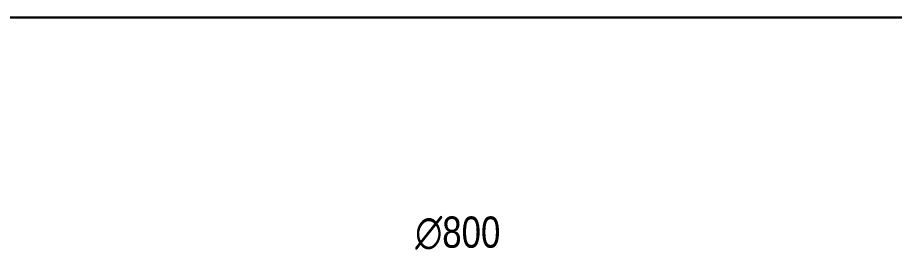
# Model space of a CAD drawing. Header units: millimetres. Extents: x -379292 to 1221486, y 92049 to 447512.
# Drawn here: x 172958 to 187026, y 284425 to 288249 of the extents above; entities that cross this region are included whole.
import ezdxf
from ezdxf.enums import TextEntityAlignment as Align

# ---------------------------------------------------------------- set-up
doc = ezdxf.new("R2010")
doc.units = ezdxf.units.MM
doc.layers.add('0-KRCN-SHT-ROGAR', color=151, linetype='Continuous', lineweight=35)
doc.layers.add('05_HATCH SOLID-2', color=253, linetype='Continuous')
doc.styles.add('TROMANT', font='arial.ttf', dxfattribs={"width": 0.8})

# ---------------------------------------------------------------- blocks, each defined once
blk = doc.blocks.new('OtoParkBodrumKatMimari')
at = {"layer": '05_HATCH SOLID-2', "color": 251, "ltscale": 25}
for points in [[(-8600, 187430), (150500, 187430)], [(150500, -8770), (150500, 187430), (4700, 187430), (4700, 177600), (135600, 177600), (135600, 144600), (143200, 144600), (143200, 59700), (90240, -300), (70300, -300), (63119, 5881)]]:
    blk.add_lwpolyline(points, dxfattribs=at)
blk = doc.blocks.new('A$Cbceac246')
at = {"layer": '0-KRCN-SHT-ROGAR', "style": 'TROMANT', "width": 0.8}
blk.add_text('∅800', height=50, dxfattribs=at).set_placement((5807.3, 18368.5, 346446.9), align=Align.MIDDLE)

msp = doc.modelspace()

# ---------------------------------------------------------------- block references
at = {"color": 8}
msp.add_blockref('OtoParkBodrumKatMimari', (51648, 100818.8), dxfattribs=at)

# ---------------------------------------------------------------- next in the draw order: block references
at = {"color": 30, "xscale": 10, "yscale": 10, "zscale": 10}
msp.add_blockref('A$Cbceac246', (121948, 101118.8), dxfattribs=at)

doc.saveas('drawing.dxf')
